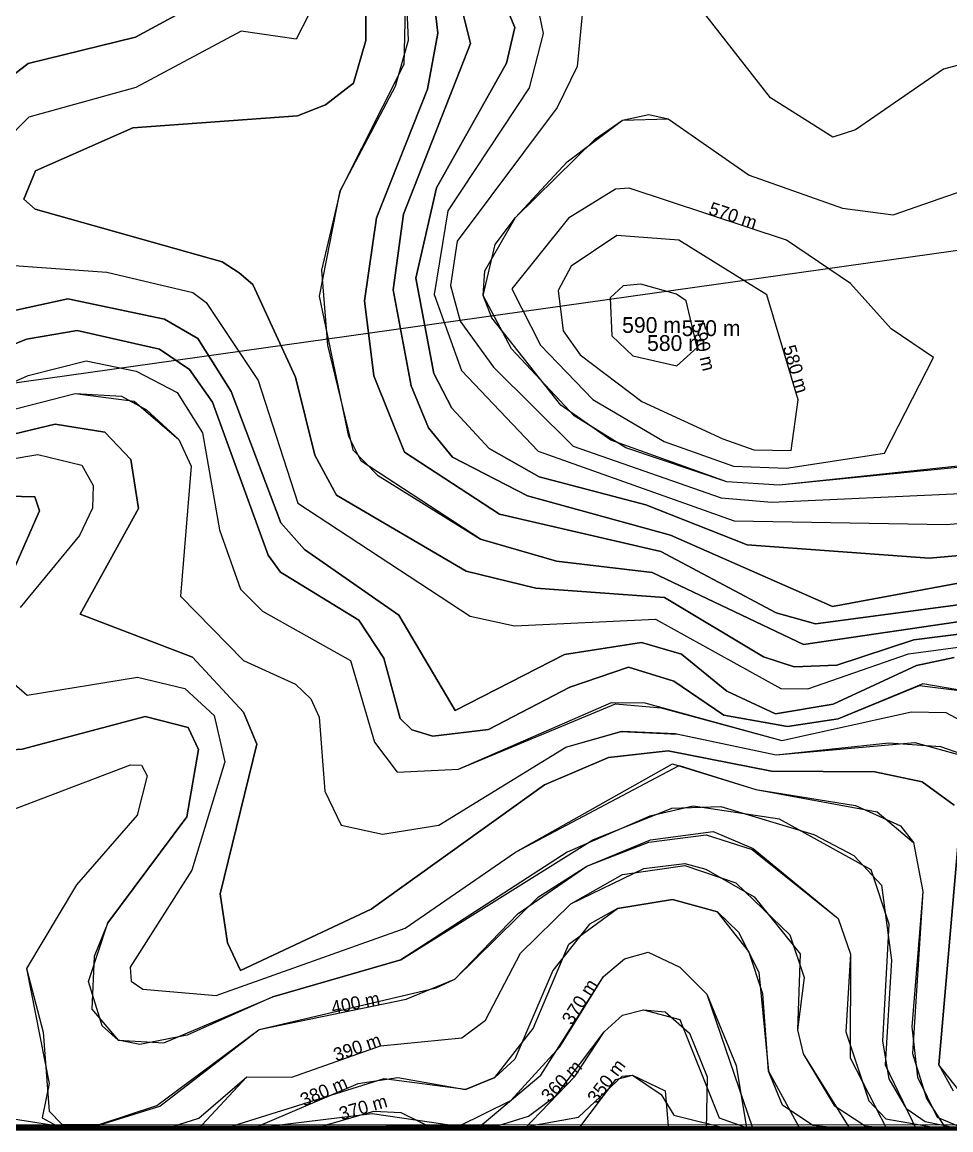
# Model space of a CAD drawing. Extents: x 120.7465 to 120.8269, y 14.0376 to 14.0711.
# Drawn here: x 120.78626 to 120.79235, y 14.0378 to 14.04507 of the extents above; entities that cross this region are included whole.
import ezdxf
from ezdxf.enums import TextEntityAlignment as Align

# ---------------------------------------------------------------- set-up
doc = ezdxf.new("R2010")
doc.units = 0
doc.header["$MEASUREMENT"] = 0
for name, color, linetype in [('Contour_Line_Intermediate', 7, 'Continuous'), ('Contour_Line_Major', 7, 'Continuous'), ('FEATURE_LABEL', 7, 'Continuous'), ('Iso-height_Area', 7, 'Continuous'), ('Unknown_Area_Type', 7, 'Continuous')]:
    doc.layers.add(name, color=color, linetype=linetype)

msp = doc.modelspace()

# ---------------------------------------------------------------- linework, layer by layer
at = {"layer": 'Contour_Line_Intermediate', "color": 36}
for points in [[(120.792481, 14.0448069), (120.792302, 14.0447571), (120.7917238, 14.0443599), (120.7915751, 14.0443128), (120.7911663, 14.0445703), (120.7904137, 14.0455362), (120.7902849, 14.0458019), (120.7902811, 14.0461367), (120.7903528, 14.0463514), (120.7906512, 14.0467365), (120.7912455, 14.0470922), (120.7922983, 14.0475452), (120.7926213, 14.0478744)], [(120.7893899, 14.0463841), (120.7896754, 14.0449917), (120.789585, 14.0446356), (120.7890502, 14.0438296), (120.7889618, 14.0432796), (120.7891393, 14.0427818), (120.789644, 14.0422539), (120.7909281, 14.0417962), (120.7923215, 14.0417724), (120.7932583, 14.0418546)], [(120.7888336, 14.0463041), (120.7889862, 14.0449948), (120.7889173, 14.0446271), (120.7885821, 14.043784), (120.7885048, 14.0432388), (120.7885647, 14.0427467), (120.788766, 14.0422469), (120.7893896, 14.041841), (120.7904489, 14.041596), (120.7912035, 14.0411926), (120.7914619, 14.0411203), (120.7925948, 14.0412725)], [(120.7899834, 14.0456651), (120.7898998, 14.0447747), (120.789768, 14.0445066), (120.7891117, 14.0436293), (120.7890692, 14.0433392), (120.7891308, 14.0431058), (120.7893497, 14.0428035), (120.7898737, 14.0422849), (120.7908428, 14.0419467), (120.7911756, 14.0419177), (120.7924161, 14.0419749)], [(120.7892958, 14.045496), (120.7894903, 14.045032), (120.7894358, 14.0447963), (120.7889759, 14.04398), (120.7888408, 14.0433879), (120.7889595, 14.0427621), (120.7890759, 14.0425358), (120.7893226, 14.0422715), (120.7896506, 14.0420847), (120.79035, 14.0419003), (120.7910134, 14.0416394), (120.7922073, 14.0415523), (120.7931288, 14.0416332)], [(120.7890819, 14.0454003), (120.7891995, 14.044926), (120.7887592, 14.0438064), (120.7886929, 14.0433105), (120.7888099, 14.0426811), (120.7889246, 14.0424067), (120.7890804, 14.042213), (120.7895726, 14.0419597), (120.7905103, 14.0417012), (120.7915733, 14.0412352), (120.7926823, 14.041441)], [(120.7885153, 14.0452979), (120.7885122, 14.0449449), (120.7884329, 14.0446662), (120.7882482, 14.0445231), (120.7880655, 14.0444528), (120.7869846, 14.044373), (120.7863468, 14.0440921), (120.7862689, 14.0439066), (120.7863438, 14.0438395), (120.7875705, 14.0434955), (120.7876814, 14.0434218), (120.7877709, 14.0433453), (120.7880516, 14.0427388), (120.7881792, 14.0422277), (120.7883205, 14.0419638), (120.789172, 14.041467), (120.7896275, 14.0413547), (120.7904715, 14.0412939), (120.7911217, 14.0409043), (120.7913217, 14.0408397), (120.7916026, 14.0408506), (120.792108, 14.0410167), (120.7924879, 14.0410634)], [(120.7873444, 14.0451529), (120.7870013, 14.0449681), (120.7862976, 14.044795), (120.7861019, 14.0446436)], [(120.7881366, 14.0451113), (120.7880548, 14.0449541), (120.7876949, 14.045007), (120.7870031, 14.044637), (120.7863016, 14.0444426), (120.7861372, 14.0442764), (120.7859573, 14.0439354), (120.7859249, 14.0436878), (120.7859925, 14.0435405), (120.7861129, 14.0434763), (120.7868149, 14.0434266), (120.7873775, 14.0432926), (120.7874664, 14.0432275), (120.7878072, 14.0427155), (120.7880677, 14.0419119), (120.7891964, 14.0411708), (120.789487, 14.0411084), (120.7904131, 14.0411505), (120.7912358, 14.0406972), (120.7914132, 14.0406941), (120.7920716, 14.0409235), (120.7924319, 14.0409712)], [(120.7927033, 14.0421767), (120.7912235, 14.0420297), (120.7908816, 14.0420512), (120.7902173, 14.0422753), (120.789879, 14.0424841), (120.7894679, 14.0429245), (120.7892815, 14.0432743), (120.789361, 14.0436088), (120.7894947, 14.0437849), (120.7898343, 14.0441497), (120.7901962, 14.0444235), (120.7904953, 14.0444331), (120.7910263, 14.0440621), (120.7916386, 14.0438461), (120.7919713, 14.0438023), (120.793357, 14.0442844)], [(120.7922359, 14.0428666), (120.7919578, 14.0430544), (120.7916927, 14.0433523), (120.7912713, 14.0436377), (120.7902402, 14.0439776), (120.7901502, 14.0439719), (120.789842, 14.0437819), (120.7894699, 14.0433174), (120.7896591, 14.0429477), (120.7900011, 14.042591), (120.7904706, 14.0423157), (120.7909253, 14.0421542), (120.7912713, 14.0421417), (120.791916, 14.0422408), (120.7922359, 14.0428666)], [(120.791349, 14.0425903), (120.7911435, 14.0432775), (120.7905661, 14.043636), (120.7901593, 14.0436665), (120.7898604, 14.043466), (120.7897745, 14.0433069), (120.7898063, 14.0430418), (120.7899181, 14.042884), (120.7903225, 14.0425787), (120.7908546, 14.042335), (120.7910577, 14.0422612), (120.7913029, 14.0422574), (120.791349, 14.0425903)], [(120.7906856, 14.0429322), (120.7906135, 14.0432378), (120.7905501, 14.043283), (120.790317, 14.0433481), (120.7902018, 14.0433372), (120.7901152, 14.0432576), (120.7901262, 14.0430103), (120.7902644, 14.0428782), (120.7905521, 14.0428124), (120.7906856, 14.0429322)], [(120.7859649, 14.0431232), (120.786557, 14.0432514), (120.7871918, 14.0431187), (120.7874119, 14.042992), (120.7876302, 14.0426444), (120.7879545, 14.0417835), (120.7881116, 14.0416073), (120.7887287, 14.0411767), (120.7890995, 14.0405515), (120.7898158, 14.0409191), (120.7903221, 14.0409978), (120.790584, 14.0409229), (120.7908801, 14.04068), (120.7911997, 14.0405315), (120.7915786, 14.0405948), (120.7921247, 14.0408468), (120.792373, 14.0408997)], [(120.7924604, 14.0406764), (120.7921664, 14.0407276), (120.7916105, 14.0404973), (120.7912793, 14.0404474), (120.7908607, 14.0405219), (120.7905342, 14.0407456), (120.7902363, 14.0408366), (120.7898501, 14.0407052), (120.7893178, 14.0404277), (120.7889516, 14.0403835), (120.7888146, 14.0404248), (120.7887387, 14.0404999), (120.7886319, 14.0408958), (120.7884678, 14.0411438), (120.7879523, 14.0414586), (120.7878711, 14.0415701), (120.7875073, 14.0425735), (120.7873553, 14.0427877), (120.7871583, 14.0429225), (120.7866185, 14.0430446), (120.7862866, 14.0429884), (120.7857633, 14.0427755)], [(120.785809, 14.0425301), (120.7862989, 14.0427498), (120.7866783, 14.0428447), (120.787006, 14.042777), (120.7872758, 14.0426385), (120.7874418, 14.0423743), (120.787552, 14.0417383), (120.7876903, 14.0413471), (120.7878349, 14.0412035), (120.788413, 14.04088), (120.7885702, 14.0403449), (120.7887193, 14.0401471), (120.7891206, 14.0401689), (120.7901245, 14.0406047), (120.7903426, 14.0406028), (120.7912413, 14.040355), (120.7920912, 14.0405437), (120.7923171, 14.0405394), (120.7926419, 14.0403669)], [(120.7855599, 14.0423621), (120.7866052, 14.0426316), (120.7869094, 14.0426139), (120.787075, 14.0425248), (120.787286, 14.0423296), (120.787368, 14.0421547), (120.7872968, 14.0413015), (120.7877094, 14.0408812), (120.7880514, 14.0407257), (120.7881511, 14.0406293), (120.7882062, 14.040508), (120.7882449, 14.0400232), (120.7883503, 14.0397998), (120.788622, 14.0397414), (120.7889927, 14.0398014), (120.7898241, 14.0403113), (120.7901831, 14.0404142), (120.7905624, 14.0403965), (120.7912034, 14.0402626), (120.7919438, 14.0403407), (120.7922825, 14.0403155), (120.792558, 14.0402201)], [(120.7856157, 14.0422246), (120.7864758, 14.0424297), (120.786801, 14.0423768), (120.7869722, 14.0421985), (120.7870218, 14.0418767), (120.7866394, 14.0411847), (120.7873759, 14.0409016), (120.7877103, 14.0405407), (120.7877988, 14.0403309), (120.7875582, 14.0393495), (120.7876047, 14.0390286), (120.7876909, 14.0388481), (120.7885483, 14.0392493), (120.7896844, 14.0400641), (120.7901039, 14.0402442), (120.7904965, 14.0402875), (120.7911742, 14.0401553), (120.791851, 14.0401495), (120.7921623, 14.0400843), (120.792373, 14.0399307)], [(120.7856068, 14.0421052), (120.786362, 14.0422316), (120.7866489, 14.0421613), (120.7867236, 14.0420281), (120.7867193, 14.04188), (120.786634, 14.0416991), (120.7862462, 14.0412277)], [(120.785551, 14.0419724), (120.7863415, 14.0419535), (120.7863731, 14.0418627), (120.7859387, 14.0408814)], [(120.7861879, 14.0407431), (120.7862914, 14.0406526), (120.7870143, 14.040772), (120.7873254, 14.0406958), (120.787517, 14.0405188), (120.7875887, 14.0402166), (120.7873705, 14.0395047), (120.7869675, 14.0388691), (120.7869726, 14.0387773), (120.7870509, 14.0387242), (120.787531, 14.0386847), (120.7887714, 14.0391251), (120.7894955, 14.0396234), (120.7905244, 14.0402035), (120.79107, 14.040035), (120.7918672, 14.0398874), (120.7921048, 14.0396863), (120.7921658, 14.0393666), (120.7920986, 14.0383041), (120.7921915, 14.0380082), (120.792322, 14.0378027)], [(120.7860602, 14.040285), (120.786259, 14.0402995), (120.787066, 14.0405136), (120.7873468, 14.0404421), (120.7874152, 14.0402967), (120.7873385, 14.0398543), (120.7868209, 14.0391602), (120.78673, 14.0389402), (120.786716, 14.0385945), (120.7868888, 14.0383911), (120.7871888, 14.0383741), (120.7879023, 14.0386755), (120.7887435, 14.0389172), (120.7900024, 14.039704), (120.790519, 14.0399115), (120.7908415, 14.0399237), (120.7914512, 14.0397402), (120.7917137, 14.039602), (120.7918945, 14.0394067), (120.7919618, 14.0389155), (120.7919193, 14.0382297), (120.7921241, 14.0378027)], [(120.7857947, 14.0397502), (120.7869693, 14.0401963), (120.7870411, 14.0401931), (120.7870782, 14.0401242), (120.7870119, 14.0398669), (120.7866159, 14.0394102), (120.7862872, 14.0388609), (120.7864367, 14.0381077), (120.7863893, 14.0378814), (120.7865348, 14.0378027)], [(120.7924102, 14.0398136), (120.792272, 14.0382283), (120.7923662, 14.0380596)], [(120.7866622, 14.0378027), (120.7871616, 14.0379581), (120.787814, 14.0384612), (120.7887779, 14.0386596), (120.7890963, 14.0387897), (120.7895112, 14.0392211), (120.7899616, 14.0395317), (120.7903691, 14.0396895), (120.7907454, 14.0397362), (120.7910473, 14.0396413), (120.7916118, 14.0391885), (120.791691, 14.0389547), (120.7916902, 14.0382758), (120.7919319, 14.0378027)], [(120.7874089, 14.0378027), (120.7877315, 14.0381509), (120.788028, 14.0381479), (120.7886089, 14.038353), (120.7891418, 14.038405), (120.7892988, 14.0385213), (120.7895274, 14.0389621), (120.7898572, 14.0392858), (120.7901968, 14.0394766), (120.7906055, 14.0395365), (120.7909388, 14.0394228), (120.7912931, 14.0390814), (120.7913886, 14.0388016), (120.7913434, 14.0384596), (120.7913815, 14.0383009), (120.7916917, 14.0378027)], [(120.7877494, 14.0378027), (120.7884615, 14.0381057), (120.7887229, 14.0381467), (120.7891669, 14.0380678), (120.7893596, 14.0381451), (120.7896097, 14.0384668), (120.7898447, 14.0390198), (120.7901647, 14.0392545), (120.790525, 14.0393123), (120.7908192, 14.0392313), (120.7909571, 14.0390986), (120.7910914, 14.0388373), (120.7911532, 14.0381877), (120.7913642, 14.0378027)], [(120.7892342, 14.0378027), (120.7896598, 14.0381606), (120.7900714, 14.0388073), (120.7902106, 14.0389251), (120.7903646, 14.0389672), (120.7905718, 14.0388704), (120.7907506, 14.0386932), (120.7909416, 14.0382242), (120.7910123, 14.0378027)], [(120.7895463, 14.0378027), (120.7898843, 14.0381518), (120.7900758, 14.0384455), (120.7901975, 14.0385544), (120.7903343, 14.0385891), (120.7904768, 14.0385773), (120.790637, 14.0384375), (120.7907518, 14.0381506), (120.790746, 14.0378027)], [(120.7899025, 14.0378027), (120.7901519, 14.0381322), (120.7902631, 14.0381609), (120.790477, 14.0380587), (120.7904973, 14.0378027)], [(120.7881404, 14.0378027), (120.7885646, 14.037926), (120.7887418, 14.0379169), (120.7889749, 14.0378027)]]:
    msp.add_lwpolyline(points, dxfattribs=at)
at = {"layer": 'Contour_Line_Major', "color": 36}
for points in [[(120.792481, 14.0448069), (120.792302, 14.0447571), (120.7917238, 14.0443599), (120.7915751, 14.0443128), (120.7911663, 14.0445703), (120.7904137, 14.0455362), (120.7902849, 14.0458019), (120.7902811, 14.0461367), (120.7903528, 14.0463514), (120.7906512, 14.0467365), (120.7912455, 14.0470922), (120.7922983, 14.0475452), (120.7926213, 14.0478744)], [(120.7899834, 14.0456651), (120.7898998, 14.0447747), (120.789768, 14.0445066), (120.7891117, 14.0436293), (120.7890692, 14.0433392), (120.7891308, 14.0431058), (120.7893497, 14.0428035), (120.7898737, 14.0422849), (120.7908428, 14.0419467), (120.7911756, 14.0419177), (120.7924161, 14.0419749)], [(120.7887744, 14.0453485), (120.7887623, 14.044789), (120.7883438, 14.0439603), (120.788222, 14.0434409), (120.788262, 14.0429471), (120.7884267, 14.0422622), (120.7885884, 14.0420952), (120.789264, 14.0416768), (120.7897635, 14.0415317), (120.790391, 14.0414581), (120.791383, 14.0409863), (120.7925439, 14.0411556)], [(120.7887744, 14.0453485), (120.7887623, 14.044789), (120.7883438, 14.0439603), (120.788222, 14.0434409), (120.788262, 14.0429471), (120.7884267, 14.0422622), (120.7885884, 14.0420952), (120.789264, 14.0416768), (120.7897635, 14.0415317), (120.790391, 14.0414581), (120.791383, 14.0409863), (120.7925439, 14.0411556)], [(120.785809, 14.0425301), (120.7862989, 14.0427498), (120.7866783, 14.0428447), (120.787006, 14.042777), (120.7872758, 14.0426385), (120.7874418, 14.0423743), (120.787552, 14.0417383), (120.7876903, 14.0413471), (120.7878349, 14.0412035), (120.788413, 14.04088), (120.7885702, 14.0403449), (120.7887193, 14.0401471), (120.7891206, 14.0401689), (120.7901245, 14.0406047), (120.7903426, 14.0406028), (120.7912413, 14.040355), (120.7920912, 14.0405437), (120.7923171, 14.0405394), (120.7926419, 14.0403669)], [(120.7857947, 14.0397502), (120.7869693, 14.0401963), (120.7870411, 14.0401931), (120.7870782, 14.0401242), (120.7870119, 14.0398669), (120.7866159, 14.0394102), (120.7862872, 14.0388609), (120.7864367, 14.0381077), (120.7863893, 14.0378814), (120.7865348, 14.0378027)], [(120.7866622, 14.0378027), (120.7871616, 14.0379581), (120.787814, 14.0384612), (120.7887779, 14.0386596), (120.7890963, 14.0387897), (120.7895112, 14.0392211), (120.7899616, 14.0395317), (120.7903691, 14.0396895), (120.7907454, 14.0397362), (120.7910473, 14.0396413), (120.7916118, 14.0391885), (120.791691, 14.0389547), (120.7916902, 14.0382758), (120.7919319, 14.0378027)], [(120.7899025, 14.0378027), (120.7901519, 14.0381322), (120.7902631, 14.0381609), (120.790477, 14.0380587), (120.7904973, 14.0378027)]]:
    msp.add_lwpolyline(points, dxfattribs=at)
at = {"layer": 'Iso-height_Area', "color": 140}
msp.add_polyline3d([(120.8198808, 14.0709737, 50), (120.8258911, 14.0709737, 50), (120.8262093, 14.0709395, 50), (120.8264568, 14.0708369, 50), (120.8265629, 14.0705975, 50), (120.8265982, 14.0702898, 50), (120.8265982, 14.0384866, 50), (120.8265629, 14.0381789, 50), (120.8264568, 14.0379395, 50), (120.8262093, 14.0378369, 50), (120.8258911, 14.0378027, 50), (120.7636662, 14.0378027, 50), (120.7474029, 14.0378027, 50), (120.7470847, 14.0378369, 50), (120.7468372, 14.0379395, 50), (120.7467312, 14.0381789, 50), (120.7466958, 14.0384866, 50), (120.7466958, 14.0655022, 50), (120.7466958, 14.0702898, 50), (120.7467312, 14.0705975, 50), (120.7468372, 14.0708369, 50), (120.7470847, 14.0709395, 50), (120.7474029, 14.0709737, 50), (120.8198808, 14.0709737, 50)], close=True, dxfattribs=at)
at = {"layer": 'Iso-height_Area', "color": 4}
msp.add_polyline3d([(120.8198808, 14.0709737, 70), (120.8258911, 14.0709737, 70), (120.8262093, 14.0709395, 70), (120.8264568, 14.0708369, 70), (120.8265629, 14.0705975, 70), (120.8265982, 14.0702898, 70), (120.8265982, 14.0384866, 70), (120.8265629, 14.0381789, 70), (120.8264568, 14.0379395, 70), (120.8262093, 14.0378369, 70), (120.8258911, 14.0378027, 70), (120.7636662, 14.0378027, 70), (120.7474029, 14.0378027, 70), (120.7470847, 14.0378369, 70), (120.7468372, 14.0379395, 70), (120.7467312, 14.0381789, 70), (120.7466958, 14.0384866, 70), (120.7466958, 14.0655022, 70), (120.7466958, 14.0702898, 70), (120.7467312, 14.0705975, 70), (120.7468372, 14.0708369, 70), (120.7470847, 14.0709395, 70), (120.7474029, 14.0709737, 70), (120.8198808, 14.0709737, 70)], close=True, dxfattribs=at)
at = {"layer": 'Iso-height_Area', "color": 120}
for points in [[(120.7474029, 14.0709737, 100), (120.8053852, 14.0709737, 100), (120.8053852, 14.0709737, 100), (120.8258911, 14.0709737, 100), (120.8262093, 14.0709395, 100), (120.8264568, 14.0708369, 100), (120.8265629, 14.0705975, 100), (120.8265982, 14.0702898, 100), (120.8265982, 14.0432742, 100), (120.8265982, 14.0384866, 100), (120.8265629, 14.0381789, 100), (120.8264568, 14.0379395, 100), (120.8262093, 14.0378369, 100), (120.8258911, 14.0378027, 100), (120.7636662, 14.0378027, 100)], [(120.7474029, 14.0709737, 90), (120.8138704, 14.0709737, 90), (120.8138704, 14.0709737, 90), (120.8258911, 14.0709737, 90), (120.8262093, 14.0709395, 90), (120.8264568, 14.0708369, 90), (120.8265629, 14.0705975, 90), (120.8265982, 14.0702898, 90), (120.8265982, 14.0384866, 90), (120.8265629, 14.0381789, 90), (120.8264568, 14.0379395, 90), (120.8262093, 14.0378369, 90), (120.8258911, 14.0378027, 90), (120.7636662, 14.0378027, 90)], [(120.7474029, 14.0709737, 100), (120.8053852, 14.0709737, 100), (120.8053852, 14.0709737, 100), (120.8258911, 14.0709737, 100), (120.8262093, 14.0709395, 100), (120.8264568, 14.0708369, 100), (120.8265629, 14.0705975, 100), (120.8265982, 14.0702898, 100), (120.8265982, 14.0432742, 100), (120.8265982, 14.0384866, 100), (120.8265629, 14.0381789, 100), (120.8264568, 14.0379395, 100), (120.8262093, 14.0378369, 100), (120.8258911, 14.0378027, 100), (120.7636662, 14.0378027, 100)], [(120.7523532, 14.0709737, 110), (120.8064458, 14.0709737, 110), (120.8064458, 14.0709737, 110), (120.8258911, 14.0709737, 110), (120.8262093, 14.0709395, 110), (120.8264568, 14.0708369, 110), (120.8265629, 14.0705975, 110), (120.8265982, 14.0702898, 110), (120.8265982, 14.0432742, 110), (120.8265982, 14.0384866, 110), (120.8265629, 14.0381789, 110), (120.8264568, 14.0379395, 110), (120.8262093, 14.0378369, 110), (120.8258911, 14.0378027, 110), (120.7566163, 14.0378027, 110)], [(120.7608378, 14.0709737, 120), (120.8258911, 14.0709737, 120), (120.8262093, 14.0709395, 120), (120.8264568, 14.0708369, 120), (120.8265629, 14.0705975, 120), (120.8265982, 14.0702898, 120), (120.8265982, 14.0432742, 120), (120.8265982, 14.0384866, 120), (120.8265629, 14.0381789, 120), (120.8264568, 14.0379395, 120), (120.8262093, 14.0378369, 120), (120.8258911, 14.0378027, 120), (120.7599153, 14.0378048, 120)]]:
    msp.add_polyline3d(points, dxfattribs=at)
at = {"layer": 'Iso-height_Area', "color": 4}
msp.add_polyline3d([(120.7474029, 14.0709737, 80), (120.8191737, 14.0709737, 80), (120.8191737, 14.0709737, 80), (120.8258911, 14.0709737, 80), (120.8262093, 14.0709395, 80), (120.8264568, 14.0708369, 80), (120.8265629, 14.0705975, 80), (120.8265982, 14.0702898, 80), (120.8265982, 14.0384866, 80), (120.8265629, 14.0381789, 80), (120.8264568, 14.0379395, 80), (120.8262093, 14.0378369, 80), (120.8258911, 14.0378027, 80), (120.7636662, 14.0378027, 80)], dxfattribs=at)
at = {"layer": 'Iso-height_Area', "color": 110}
for points in [[(120.7545005, 14.0709737, 130), (120.8050316, 14.0709737, 130), (120.8050316, 14.0709737, 130), (120.8258911, 14.0709737, 130), (120.8262093, 14.0709395, 130), (120.8264568, 14.0708369, 130), (120.8265629, 14.0705975, 130), (120.8265982, 14.0702898, 130), (120.8265982, 14.0432742, 130), (120.8265982, 14.0384866, 130), (120.8265629, 14.0381789, 130), (120.8264568, 14.0379395, 130), (120.8262093, 14.0378369, 130), (120.8258911, 14.0378027, 130), (120.7602557, 14.037816, 130)], [(120.7545606, 14.0709515, 140), (120.7877077, 14.0709737, 140), (120.7877077, 14.0709737, 140), (120.8258911, 14.0709737, 140), (120.8262093, 14.0709395, 140), (120.8264568, 14.0708369, 140), (120.8265629, 14.0705975, 140), (120.8265982, 14.0702898, 140), (120.8265982, 14.0432742, 140), (120.8265982, 14.0384866, 140), (120.8265629, 14.0381789, 140), (120.8264568, 14.0379395, 140), (120.8262093, 14.0378369, 140), (120.8258911, 14.0378027, 140), (120.7619173, 14.0378027, 140)], [(120.7549228, 14.0709473, 150), (120.800789, 14.0709737, 150), (120.800789, 14.0709737, 150), (120.8258911, 14.0709737, 150), (120.8262093, 14.0709395, 150), (120.8264568, 14.0708369, 150), (120.8265629, 14.0705975, 150), (120.8265982, 14.0702898, 150), (120.8265982, 14.0384866, 150), (120.8265629, 14.0381789, 150), (120.8264568, 14.0379395, 150), (120.8262093, 14.0378369, 150), (120.7637623, 14.0378335, 150)], [(120.7549228, 14.0709473, 150), (120.800789, 14.0709737, 150), (120.800789, 14.0709737, 150), (120.8258911, 14.0709737, 150), (120.8262093, 14.0709395, 150), (120.8264568, 14.0708369, 150), (120.8265629, 14.0705975, 150), (120.8265982, 14.0702898, 150), (120.8265982, 14.0384866, 150), (120.8265629, 14.0381789, 150), (120.8264568, 14.0379395, 150), (120.8262093, 14.0378369, 150), (120.7637623, 14.0378335, 150)]]:
    msp.add_polyline3d(points, dxfattribs=at)
at = {"layer": 'Iso-height_Area', "color": 100}
for points in [[(120.7662103, 14.0378096, 160), (120.8258911, 14.0378027, 160), (120.8262093, 14.0378369, 160), (120.8264568, 14.0379395, 160), (120.8265629, 14.0381789, 160), (120.8265982, 14.0384866, 160), (120.8265982, 14.0655022, 160), (120.8265982, 14.0702898, 160), (120.8265629, 14.0705975, 160), (120.8264568, 14.0708369, 160), (120.8262093, 14.0709395, 160), (120.8258911, 14.0709737, 160), (120.755912, 14.0709737, 160)], [(120.7718, 14.0378027, 170), (120.8258911, 14.0378027, 170), (120.8262093, 14.0378369, 170), (120.8264568, 14.0379395, 170), (120.8265629, 14.0381789, 170), (120.8265982, 14.0384866, 170), (120.8265982, 14.0655022, 170), (120.8265982, 14.0702898, 170), (120.8265629, 14.0705975, 170), (120.8264568, 14.0708369, 170), (120.8262093, 14.0709395, 170), (120.8258911, 14.0709737, 170), (120.7569504, 14.0709737, 170)], [(120.7732851, 14.0378109, 180), (120.7735802, 14.0378027, 180), (120.8258911, 14.0378027, 180), (120.8262093, 14.0378369, 180), (120.8264568, 14.0379395, 180), (120.8265629, 14.0381789, 180), (120.8265982, 14.0384866, 180), (120.8265982, 14.0655022, 180), (120.8265982, 14.0702898, 180), (120.8265629, 14.0705975, 180), (120.8264568, 14.0708369, 180), (120.8262093, 14.0709395, 180), (120.8258911, 14.0709737, 180), (120.7583659, 14.0709737, 180)], [(120.7723505, 14.0397226, 190), (120.7735639, 14.0397045, 190), (120.773691, 14.039643, 190), (120.7737669, 14.0393599, 190), (120.7736991, 14.0389755, 190), (120.7734708, 14.0383468, 190), (120.7734699, 14.0382125, 190), (120.7735407, 14.0381336, 190), (120.7739517, 14.0380745, 190), (120.7744979, 14.037847, 190), (120.7749603, 14.0378652, 190), (120.7756869, 14.0378027, 190), (120.7756869, 14.0378027, 190), (120.8258911, 14.0378027, 190)]]:
    msp.add_polyline3d(points, dxfattribs=at)
at = {"layer": 'Iso-height_Area', "color": 2}
for points in [[(120.792481, 14.0448069, 550), (120.792302, 14.0447571, 550), (120.7917238, 14.0443599, 550), (120.7915751, 14.0443128, 550), (120.7911663, 14.0445703, 550), (120.7904137, 14.0455362, 550), (120.7902849, 14.0458019, 550), (120.7902811, 14.0461367, 550), (120.7903528, 14.0463514, 550), (120.7906512, 14.0467365, 550), (120.7912455, 14.0470922, 550), (120.7922983, 14.0475452, 550), (120.7926213, 14.0478744, 550)], [(120.792481, 14.0448069, 550), (120.792302, 14.0447571, 550), (120.7917238, 14.0443599, 550), (120.7915751, 14.0443128, 550), (120.7911663, 14.0445703, 550), (120.7904137, 14.0455362, 550), (120.7902849, 14.0458019, 550), (120.7902811, 14.0461367, 550), (120.7903528, 14.0463514, 550), (120.7906512, 14.0467365, 550), (120.7912455, 14.0470922, 550), (120.7922983, 14.0475452, 550), (120.7926213, 14.0478744, 550)], [(120.7893899, 14.0463841, 540), (120.7896754, 14.0449917, 540), (120.789585, 14.0446356, 540), (120.7890502, 14.0438296, 540), (120.7889618, 14.0432796, 540), (120.7891393, 14.0427818, 540), (120.789644, 14.0422539, 540), (120.7909281, 14.0417962, 540), (120.7923215, 14.0417724, 540), (120.7932583, 14.0418546, 540)], [(120.7925948, 14.0412725, 510), (120.7914619, 14.0411203, 510), (120.7912035, 14.0411926, 510), (120.7904489, 14.041596, 510), (120.7893896, 14.041841, 510), (120.788766, 14.0422469, 510), (120.7885647, 14.0427467, 510), (120.7885048, 14.0432388, 510), (120.7885821, 14.043784, 510), (120.7889173, 14.0446271, 510), (120.7889862, 14.0449948, 510), (120.7888336, 14.0463041, 510)], [(120.7899834, 14.0456651, 550), (120.7898998, 14.0447747, 550), (120.789768, 14.0445066, 550), (120.7891117, 14.0436293, 550), (120.7890692, 14.0433392, 550), (120.7891308, 14.0431058, 550), (120.7893497, 14.0428035, 550), (120.7898737, 14.0422849, 550), (120.7908428, 14.0419467, 550), (120.7911756, 14.0419177, 550), (120.7924161, 14.0419749, 550)], [(120.7899834, 14.0456651, 550), (120.7898998, 14.0447747, 550), (120.789768, 14.0445066, 550), (120.7891117, 14.0436293, 550), (120.7890692, 14.0433392, 550), (120.7891308, 14.0431058, 550), (120.7893497, 14.0428035, 550), (120.7898737, 14.0422849, 550), (120.7908428, 14.0419467, 550), (120.7911756, 14.0419177, 550), (120.7924161, 14.0419749, 550)], [(120.7931288, 14.0416332, 530), (120.7922073, 14.0415523, 530), (120.7910134, 14.0416394, 530), (120.79035, 14.0419003, 530), (120.7896506, 14.0420847, 530), (120.7893226, 14.0422715, 530), (120.7890759, 14.0425358, 530), (120.7889595, 14.0427621, 530), (120.7888408, 14.0433879, 530), (120.7889759, 14.04398, 530), (120.7894358, 14.0447963, 530), (120.7894903, 14.045032, 530), (120.7892958, 14.045496, 530)], [(120.7925439, 14.0411556, 500), (120.791383, 14.0409863, 500), (120.790391, 14.0414581, 500), (120.7897635, 14.0415317, 500), (120.789264, 14.0416768, 500), (120.7884822, 14.0421877, 500), (120.7884013, 14.0423482, 500), (120.7882098, 14.0432703, 500), (120.7883438, 14.0439603, 500), (120.7887085, 14.0446464, 500), (120.7887926, 14.0449483, 500), (120.7887744, 14.0453485, 500)], [(120.7925439, 14.0411556, 500), (120.791383, 14.0409863, 500), (120.790391, 14.0414581, 500), (120.7897635, 14.0415317, 500), (120.789264, 14.0416768, 500), (120.7884822, 14.0421877, 500), (120.7884013, 14.0423482, 500), (120.7882098, 14.0432703, 500), (120.7883438, 14.0439603, 500), (120.7887085, 14.0446464, 500), (120.7887926, 14.0449483, 500), (120.7887744, 14.0453485, 500)], [(120.7926823, 14.041441, 520), (120.7915733, 14.0412352, 520), (120.7905103, 14.0417012, 520), (120.7895726, 14.0419597, 520), (120.7890804, 14.042213, 520), (120.7889246, 14.0424067, 520), (120.7888099, 14.0426811, 520), (120.7886929, 14.0433105, 520), (120.7887592, 14.0438064, 520), (120.7891995, 14.044926, 520), (120.7890819, 14.0454003, 520)], [(120.7924879, 14.0410634, 490), (120.792108, 14.0410167, 490), (120.7916026, 14.0408506, 490), (120.7913217, 14.0408397, 490), (120.7911217, 14.0409043, 490), (120.7904715, 14.0412939, 490), (120.7896275, 14.0413547, 490), (120.789172, 14.041467, 490), (120.7883205, 14.0419638, 490), (120.7881792, 14.0422277, 490), (120.7880516, 14.0427388, 490), (120.7877709, 14.0433453, 490), (120.7876814, 14.0434218, 490), (120.7875705, 14.0434955, 490), (120.7863438, 14.0438395, 490), (120.7862689, 14.0439066, 490), (120.7863468, 14.0440921, 490), (120.7869846, 14.044373, 490), (120.7880655, 14.0444528, 490), (120.7882482, 14.0445231, 490), (120.7884329, 14.0446662, 490), (120.7885122, 14.0449449, 490), (120.7885153, 14.0452979, 490)], [(120.7861019, 14.0446436, 470), (120.7862976, 14.044795, 470), (120.7870013, 14.0449681, 470), (120.7873444, 14.0451529, 470)], [(120.7881366, 14.0451113, 480), (120.7880548, 14.0449541, 480), (120.7876949, 14.045007, 480), (120.7870031, 14.044637, 480), (120.7863016, 14.0444426, 480), (120.7861372, 14.0442764, 480), (120.7859573, 14.0439354, 480), (120.7859249, 14.0436878, 480), (120.7859925, 14.0435405, 480), (120.7861129, 14.0434763, 480), (120.7868149, 14.0434266, 480), (120.7873775, 14.0432926, 480), (120.7874664, 14.0432275, 480), (120.7878072, 14.0427155, 480), (120.7880677, 14.0419119, 480), (120.7891964, 14.0411708, 480), (120.789487, 14.0411084, 480), (120.7904131, 14.0411505, 480), (120.7912358, 14.0406972, 480), (120.7914132, 14.0406941, 480), (120.7920716, 14.0409235, 480), (120.7924319, 14.0409712, 480)], [(120.7928913, 14.0422081, 560), (120.7912235, 14.0420297, 560), (120.7908816, 14.0420512, 560), (120.79012, 14.0423263, 560), (120.7897924, 14.0425543, 560), (120.7893383, 14.0431272, 560), (120.7892815, 14.0432743, 560), (120.7892935, 14.0434364, 560), (120.7894947, 14.0437849, 560), (120.7900187, 14.0443019, 560), (120.7901962, 14.0444235, 560), (120.790369, 14.0444615, 560), (120.7904953, 14.0444331, 560), (120.7910263, 14.0440621, 560), (120.7916386, 14.0438461, 560), (120.7919713, 14.0438023, 560), (120.793357, 14.0442844, 560)], [(120.792373, 14.0408997, 470), (120.7921247, 14.0408468, 470), (120.7915786, 14.0405948, 470), (120.7911997, 14.0405315, 470), (120.7908801, 14.04068, 470), (120.790584, 14.0409229, 470), (120.7903221, 14.0409978, 470), (120.7898158, 14.0409191, 470), (120.7890995, 14.0405515, 470), (120.7887287, 14.0411767, 470), (120.7881116, 14.0416073, 470), (120.7879545, 14.0417835, 470), (120.7876302, 14.0426444, 470), (120.7874119, 14.042992, 470), (120.7871918, 14.0431187, 470), (120.786557, 14.0432514, 470), (120.7859649, 14.0431232, 470)]]:
    msp.add_polyline3d(points, dxfattribs=at)
msp.add_polyline3d([(120.7922359, 14.0428666, 570), (120.7919578, 14.0430544, 570), (120.7916927, 14.0433523, 570), (120.7912713, 14.0436377, 570), (120.7902402, 14.0439776, 570), (120.7901502, 14.0439719, 570), (120.789842, 14.0437819, 570), (120.7894699, 14.0433174, 570), (120.7896591, 14.0429477, 570), (120.7900011, 14.042591, 570), (120.7904706, 14.0423157, 570), (120.7909253, 14.0421542, 570), (120.7912713, 14.0421417, 570), (120.791916, 14.0422408, 570), (120.7922359, 14.0428666, 570)], close=True, dxfattribs=at)
at = {"layer": 'Iso-height_Area', "color": 40}
for points in [[(120.791349, 14.0425903, 580), (120.7911435, 14.0432775, 580), (120.7905661, 14.043636, 580), (120.7901593, 14.0436665, 580), (120.7898604, 14.043466, 580), (120.7897745, 14.0433069, 580), (120.7898063, 14.0430418, 580), (120.7899181, 14.042884, 580), (120.7903225, 14.0425787, 580), (120.7908546, 14.042335, 580), (120.7910577, 14.0422612, 580), (120.7913029, 14.0422574, 580), (120.791349, 14.0425903, 580)], [(120.7906856, 14.0429322, 590), (120.7906135, 14.0432378, 590), (120.7905501, 14.043283, 590), (120.790317, 14.0433481, 590), (120.7902018, 14.0433372, 590), (120.7901152, 14.0432576, 590), (120.7901262, 14.0430103, 590), (120.7902644, 14.0428782, 590), (120.7905521, 14.0428124, 590), (120.7906856, 14.0429322, 590)]]:
    msp.add_polyline3d(points, close=True, dxfattribs=at)
at = {"layer": 'Iso-height_Area', "color": 3}
for points in [[(120.7730772, 14.0434872, 250), (120.7733343, 14.0432262, 250), (120.77369, 14.0427033, 250), (120.7745569, 14.0419737, 250), (120.7756434, 14.0413706, 250), (120.7757929, 14.04118, 250), (120.7760222, 14.0406614, 250), (120.776168, 14.0405252, 250), (120.7764298, 14.0404411, 250), (120.7767706, 14.0404217, 250), (120.7777772, 14.0405839, 250), (120.7781049, 14.04059, 250), (120.7790755, 14.0404012, 250), (120.7793243, 14.0402795, 250), (120.7793461, 14.0401508, 250), (120.7790965, 14.039841, 250), (120.7778444, 14.0391957, 250), (120.7777843, 14.0389195, 250), (120.7778632, 14.03873, 250), (120.7781264, 14.0385747, 250), (120.778588, 14.0384258, 250), (120.7791266, 14.0378595, 250), (120.7795984, 14.0378027, 250), (120.8166988, 14.0378027, 250)], [(120.7730772, 14.0434872, 250), (120.7733343, 14.0432262, 250), (120.77369, 14.0427033, 250), (120.7745569, 14.0419737, 250), (120.7756434, 14.0413706, 250), (120.7757929, 14.04118, 250), (120.7760222, 14.0406614, 250), (120.776168, 14.0405252, 250), (120.7764298, 14.0404411, 250), (120.7767706, 14.0404217, 250), (120.7777772, 14.0405839, 250), (120.7781049, 14.04059, 250), (120.7790755, 14.0404012, 250), (120.7793243, 14.0402795, 250), (120.7793461, 14.0401508, 250), (120.7790965, 14.039841, 250), (120.7778444, 14.0391957, 250), (120.7777843, 14.0389195, 250), (120.7778632, 14.03873, 250), (120.7781264, 14.0385747, 250), (120.778588, 14.0384258, 250), (120.7791266, 14.0378595, 250), (120.7795984, 14.0378027, 250), (120.8166988, 14.0378027, 250)], [(120.8258911, 14.0378027, 240), (120.7790163, 14.0378062, 240), (120.7788169, 14.0378853, 240), (120.7786501, 14.0381033, 240), (120.7784607, 14.0382378, 240), (120.7777599, 14.0384392, 240), (120.7774296, 14.0388664, 240), (120.7776144, 14.0391701, 240), (120.7779484, 14.0395033, 240), (120.7788345, 14.0398405, 240), (120.778945, 14.0401169, 240), (120.7789043, 14.0402171, 240), (120.7788157, 14.0402783, 240), (120.7781652, 14.0403771, 240), (120.7767117, 14.0402805, 240), (120.7763699, 14.0403062, 240), (120.7760719, 14.0404019, 240), (120.7758838, 14.0405679, 240), (120.7756813, 14.0408759, 240), (120.7746366, 14.0415739, 240), (120.7744376, 14.041879, 240), (120.7740583, 14.042226, 240), (120.773485, 14.0425222, 240), (120.7733188, 14.0427221, 240)], [(120.7732241, 14.0422593, 230), (120.7737871, 14.0421629, 230), (120.7741693, 14.0419422, 230), (120.7750249, 14.0407586, 230), (120.7756046, 14.0405821, 230), (120.7759833, 14.0402787, 230), (120.7762974, 14.040121, 230), (120.7767676, 14.0400677, 230), (120.7776118, 14.040194, 230), (120.778013, 14.040162, 230), (120.7780613, 14.040073, 230), (120.7780156, 14.0398934, 230), (120.7772433, 14.0392043, 230), (120.7767983, 14.0389041, 230), (120.7767446, 14.0387999, 230), (120.7773808, 14.0385432, 230), (120.7778181, 14.0381499, 230), (120.7786345, 14.0378171, 230), (120.8082136, 14.0378027, 230)], [(120.8258911, 14.0378027, 220), (120.7779239, 14.0378155, 220), (120.7771814, 14.0381017, 220), (120.7768559, 14.0384344, 220), (120.7765127, 14.0385729, 220), (120.776303, 14.0387282, 220), (120.7762991, 14.0388442, 220), (120.7768172, 14.0394885, 220), (120.7768002, 14.0395736, 220), (120.7761087, 14.0397903, 220), (120.7756191, 14.0402716, 220), (120.7749876, 14.0403605, 220), (120.7748553, 14.0404236, 220), (120.7742412, 14.0413802, 220), (120.7738608, 14.0418462, 220), (120.7737871, 14.0419058, 220), (120.7733237, 14.0419706, 220)], [(120.7733036, 14.0411745, 210), (120.7735822, 14.0406668, 210), (120.7738586, 14.0405696, 210), (120.7741836, 14.0405796, 210), (120.7743728, 14.040487, 210), (120.7745433, 14.0402288, 210), (120.7746431, 14.0398728, 210), (120.775326, 14.0393439, 210), (120.7754555, 14.038827, 210), (120.7759117, 14.038372, 210), (120.7764277, 14.0381708, 210), (120.7768722, 14.037892, 210), (120.7772112, 14.0378116, 210), (120.7976071, 14.0378027, 210)], [(120.8258911, 14.0378027, 200), (120.7764708, 14.0378105, 200), (120.7760029, 14.0379251, 200), (120.7753386, 14.0383378, 200), (120.7750031, 14.03839, 200), (120.7744838, 14.0383484, 200), (120.774195, 14.0384213, 200), (120.7741107, 14.0385171, 200), (120.7740358, 14.0389584, 200), (120.7740911, 14.0393357, 200), (120.7742879, 14.0399189, 200), (120.7740815, 14.0401758, 200), (120.7735169, 14.0402578, 200), (120.7727502, 14.0401692, 200)], [(120.8258911, 14.0378027, 200), (120.7764708, 14.0378105, 200), (120.7760029, 14.0379251, 200), (120.7753386, 14.0383378, 200), (120.7750031, 14.03839, 200), (120.7744838, 14.0383484, 200), (120.774195, 14.0384213, 200), (120.7741107, 14.0385171, 200), (120.7740358, 14.0389584, 200), (120.7740911, 14.0393357, 200), (120.7742879, 14.0399189, 200), (120.7740815, 14.0401758, 200), (120.7735169, 14.0402578, 200), (120.7727502, 14.0401692, 200)]]:
    msp.add_polyline3d(points, dxfattribs=at)
at = {"layer": 'Iso-height_Area', "color": 60}
for points in [[(120.7857633, 14.0427755, 460), (120.7862866, 14.0429884, 460), (120.7866185, 14.0430446, 460), (120.7871583, 14.0429225, 460), (120.7873553, 14.0427877, 460), (120.7875073, 14.0425735, 460), (120.7878711, 14.0415701, 460), (120.7879523, 14.0414586, 460), (120.7884678, 14.0411438, 460), (120.7886319, 14.0408958, 460), (120.7887387, 14.0404999, 460), (120.7888146, 14.0404248, 460), (120.7889516, 14.0403835, 460), (120.7893178, 14.0404277, 460), (120.7898501, 14.0407052, 460), (120.7902363, 14.0408366, 460), (120.7905342, 14.0407456, 460), (120.7908607, 14.0405219, 460), (120.7912793, 14.0404474, 460), (120.7916105, 14.0404973, 460), (120.7921454, 14.0407162, 460), (120.7924604, 14.0406764, 460)], [(120.785809, 14.0425301, 450), (120.7862989, 14.0427498, 450), (120.7866783, 14.0428447, 450), (120.787006, 14.042777, 450), (120.7872758, 14.0426385, 450), (120.7874418, 14.0423743, 450), (120.787552, 14.0417383, 450), (120.7876903, 14.0413471, 450), (120.7878349, 14.0412035, 450), (120.788413, 14.04088, 450), (120.7885702, 14.0403449, 450), (120.7887193, 14.0401471, 450), (120.7891206, 14.0401689, 450), (120.7901509, 14.0405966, 450), (120.790449, 14.0405695, 450), (120.7912413, 14.040355, 450), (120.7920912, 14.0405437, 450), (120.7923171, 14.0405394, 450), (120.7926419, 14.0403669, 450)], [(120.785809, 14.0425301, 450), (120.7862989, 14.0427498, 450), (120.7866783, 14.0428447, 450), (120.787006, 14.042777, 450), (120.7872758, 14.0426385, 450), (120.7874418, 14.0423743, 450), (120.787552, 14.0417383, 450), (120.7876903, 14.0413471, 450), (120.7878349, 14.0412035, 450), (120.788413, 14.04088, 450), (120.7885702, 14.0403449, 450), (120.7887193, 14.0401471, 450), (120.7891206, 14.0401689, 450), (120.7901509, 14.0405966, 450), (120.790449, 14.0405695, 450), (120.7912413, 14.040355, 450), (120.7920912, 14.0405437, 450), (120.7923171, 14.0405394, 450), (120.7926419, 14.0403669, 450)], [(120.7855599, 14.0423621, 440), (120.7866052, 14.0426316, 440), (120.7869925, 14.0425816, 440), (120.787286, 14.0423296, 440), (120.787368, 14.0421547, 440), (120.7872968, 14.0413015, 440), (120.7877094, 14.0408812, 440), (120.7880514, 14.0407257, 440), (120.7881511, 14.0406293, 440), (120.7882062, 14.040508, 440), (120.7882449, 14.0400232, 440), (120.7883503, 14.0397998, 440), (120.788622, 14.0397414, 440), (120.7889927, 14.0398014, 440), (120.7898241, 14.0403113, 440), (120.7901972, 14.0404171, 440), (120.7905412, 14.0404012, 440), (120.7912034, 14.0402626, 440), (120.7921137, 14.0403437, 440), (120.792558, 14.0402201, 440)], [(120.792373, 14.0399307, 430), (120.7921623, 14.0400843, 430), (120.791851, 14.0401495, 430), (120.7911742, 14.0401553, 430), (120.7904965, 14.0402875, 430), (120.7901039, 14.0402442, 430), (120.7896844, 14.0400641, 430), (120.7885483, 14.0392493, 430), (120.7876909, 14.0388481, 430), (120.7876047, 14.0390286, 430), (120.7875582, 14.0393495, 430), (120.7877988, 14.0403309, 430), (120.7877103, 14.0405407, 430), (120.7873759, 14.0409016, 430), (120.7866394, 14.0411847, 430), (120.7870218, 14.0418767, 430), (120.7869722, 14.0421985, 430), (120.786801, 14.0423768, 430), (120.7864758, 14.0424297, 430), (120.7856157, 14.0422246, 430)], [(120.7856068, 14.0421052, 420), (120.786362, 14.0422316, 420), (120.7866489, 14.0421613, 420), (120.7867236, 14.0420281, 420), (120.7867193, 14.04188, 420), (120.786634, 14.0416991, 420), (120.7862462, 14.0412277, 420)], [(120.7859387, 14.0408814, 410), (120.7863731, 14.0418627, 410), (120.7863415, 14.0419535, 410), (120.785551, 14.0419724, 410)], [(120.7861879, 14.0407431, 420), (120.7862914, 14.0406526, 420), (120.7870143, 14.040772, 420), (120.7873254, 14.0406958, 420), (120.787517, 14.0405188, 420), (120.7875887, 14.0402166, 420), (120.7873705, 14.0395047, 420), (120.7869675, 14.0388691, 420), (120.7869726, 14.0387773, 420), (120.7870509, 14.0387242, 420), (120.787531, 14.0386847, 420), (120.7887714, 14.0391251, 420), (120.7894955, 14.0396234, 420), (120.7905691, 14.0401922, 420), (120.79107, 14.040035, 420), (120.7917244, 14.0399298, 420), (120.792021, 14.0397952, 420), (120.7921048, 14.0396863, 420), (120.7921658, 14.0393666, 420), (120.7920933, 14.0384772, 420), (120.7921322, 14.0381474, 420), (120.7922613, 14.0378866, 420), (120.7924539, 14.0378054, 420)], [(120.7923846, 14.0378131, 410), (120.7921826, 14.0378545, 410), (120.7920619, 14.0379393, 410), (120.7919457, 14.0381379, 410), (120.7919039, 14.0383847, 410), (120.7919447, 14.0391522, 410), (120.7918271, 14.0395071, 410), (120.7912262, 14.039841, 410), (120.7906605, 14.0399252, 410), (120.790375, 14.0398606, 410), (120.7898339, 14.0396225, 410), (120.7887435, 14.0389172, 410), (120.7879023, 14.0386755, 410), (120.7873408, 14.0384225, 410), (120.7870295, 14.0383617, 410), (120.7868888, 14.0383911, 410), (120.7867838, 14.0384851, 410), (120.7866946, 14.0387749, 410), (120.7868209, 14.0391602, 410), (120.7873385, 14.0398543, 410), (120.7874152, 14.0402967, 410), (120.7873468, 14.0404421, 410), (120.787066, 14.0405136, 410), (120.786259, 14.0402995, 410), (120.7860602, 14.040285, 410)], [(120.7857947, 14.0397502, 400), (120.7869693, 14.0401963, 400), (120.7870411, 14.0401931, 400), (120.7870782, 14.0401242, 400), (120.7870119, 14.0398669, 400), (120.7866159, 14.0394102, 400), (120.7862872, 14.0388609, 400), (120.7863958, 14.0384442, 400), (120.7864356, 14.0379262, 400), (120.7865196, 14.0378403, 400), (120.786763, 14.0378386, 400), (120.7871423, 14.0379632, 400), (120.787814, 14.0384612, 400), (120.7889743, 14.0387347, 400), (120.7890963, 14.0387897, 400), (120.7896448, 14.0393309, 400), (120.7899616, 14.0395317, 400), (120.7903791, 14.0397054, 400), (120.7907911, 14.0397593, 400), (120.7907911, 14.0397593, 400), (120.7910533, 14.0396471, 400), (120.7916118, 14.0391885, 400), (120.791691, 14.0389547, 400), (120.7916609, 14.0384452, 400), (120.7918126, 14.0379921, 400), (120.7919238, 14.0378753, 400), (120.7923373, 14.0378027, 400), (120.7932727, 14.037832, 400)], [(120.7857947, 14.0397502, 400), (120.7869693, 14.0401963, 400), (120.7870411, 14.0401931, 400), (120.7870782, 14.0401242, 400), (120.7870119, 14.0398669, 400), (120.7866159, 14.0394102, 400), (120.7862872, 14.0388609, 400), (120.7863958, 14.0384442, 400), (120.7864356, 14.0379262, 400), (120.7865196, 14.0378403, 400), (120.786763, 14.0378386, 400), (120.7871423, 14.0379632, 400), (120.787814, 14.0384612, 400), (120.7889743, 14.0387347, 400), (120.7890963, 14.0387897, 400), (120.7896448, 14.0393309, 400), (120.7899616, 14.0395317, 400), (120.7903791, 14.0397054, 400), (120.7907911, 14.0397593, 400), (120.7907911, 14.0397593, 400), (120.7910533, 14.0396471, 400), (120.7916118, 14.0391885, 400), (120.791691, 14.0389547, 400), (120.7916609, 14.0384452, 400), (120.7918126, 14.0379921, 400), (120.7919238, 14.0378753, 400), (120.7923373, 14.0378027, 400), (120.7932727, 14.037832, 400)], [(120.792476, 14.0379699, 430), (120.792272, 14.0382283, 430), (120.7924102, 14.0398136, 430)]]:
    msp.add_polyline3d(points, dxfattribs=at)
at = {"layer": 'Iso-height_Area', "color": 70}
for points in [[(120.8258911, 14.0378027, 330), (120.7822107, 14.0378092, 330), (120.7819874, 14.0378796, 330), (120.781616, 14.0382091, 330), (120.7815889, 14.0384558, 330), (120.7816996, 14.0385553, 330), (120.7822385, 14.0386736, 330), (120.7829488, 14.0386732, 330), (120.7835498, 14.0384599, 330), (120.7840563, 14.0384573, 330), (120.7842289, 14.0385315, 330), (120.784256, 14.0386304, 330), (120.7842043, 14.038852, 330), (120.7835403, 14.0392441, 330), (120.7831081, 14.0398467, 330), (120.7829657, 14.0403883, 330), (120.7830584, 14.041267, 330), (120.7830147, 14.0414341, 330), (120.7828625, 14.0416595, 330), (120.7825989, 14.0417699, 330), (120.7811664, 14.0420793, 330), (120.7802805, 14.042067, 330), (120.7792403, 14.0421329, 330)], [(120.7862015, 14.0378759, 390), (120.78666, 14.0378027, 390), (120.7872456, 14.0378239, 390), (120.7874175, 14.0378793, 390), (120.7877315, 14.0381509, 390), (120.788028, 14.0381479, 390), (120.7886089, 14.038353, 390), (120.7891418, 14.038405, 390), (120.7892988, 14.0385213, 390), (120.7895274, 14.0389621, 390), (120.7898572, 14.0392858, 390), (120.7903368, 14.0395162, 390), (120.7906058, 14.0395485, 390), (120.7907429, 14.0395126, 390), (120.7907429, 14.0395126, 390), (120.7910596, 14.0393315, 390), (120.7913611, 14.0389576, 390), (120.7913434, 14.0384596, 390), (120.7913815, 14.0383009, 390), (120.7915846, 14.0379628, 390), (120.7917874, 14.0378296, 390), (120.7920103, 14.0378082, 390), (120.7933008, 14.0378228, 390)], [(120.7933238, 14.0378065, 380), (120.7916626, 14.0378088, 380), (120.7914456, 14.0378303, 380), (120.7912452, 14.0379641, 380), (120.7911532, 14.0381877, 380), (120.7911178, 14.0386947, 380), (120.7910262, 14.0389731, 380), (120.7908192, 14.0392313, 380), (120.790525, 14.0393123, 380), (120.7901647, 14.0392545, 380), (120.7899801, 14.039152, 380), (120.7897402, 14.0388474, 380), (120.7894893, 14.0382652, 380), (120.7893596, 14.0381451, 380), (120.7891669, 14.0380678, 380), (120.7886305, 14.0381365, 380), (120.78761, 14.0378182, 380), (120.7860205, 14.0378166, 380)], [(120.7845045, 14.0378125, 370), (120.7876802, 14.0378027, 370), (120.7885551, 14.0379091, 370), (120.7891239, 14.0378271, 370), (120.789465, 14.0379948, 370), (120.7897845, 14.0383479, 370), (120.7900714, 14.0388073, 370), (120.7902106, 14.0389251, 370), (120.7903646, 14.0389672, 370), (120.7905718, 14.0388704, 370), (120.7907506, 14.0386932, 370), (120.7910487, 14.037817, 370), (120.7915967, 14.0378027, 370), (120.7915967, 14.0378027, 370), (120.8258911, 14.0378027, 370)], [(120.7834872, 14.0378148, 360), (120.7893835, 14.0378303, 360), (120.7895802, 14.037892, 360), (120.789759, 14.0380257, 360), (120.7900758, 14.0384455, 360), (120.7901975, 14.0385544, 360), (120.7903343, 14.0385891, 360), (120.7905734, 14.0385263, 360), (120.7908306, 14.0378814, 360), (120.79099, 14.037825, 360), (120.7926574, 14.0378027, 360)], [(120.7832347, 14.0378251, 350), (120.7894474, 14.0378027, 350), (120.789907, 14.0378856, 350), (120.7901939, 14.0381552, 350), (120.7902631, 14.0381609, 350), (120.7904508, 14.0380334, 350), (120.7905333, 14.0378994, 350), (120.7909211, 14.0378027, 350), (120.7944251, 14.0378027, 350)], [(120.7832347, 14.0378251, 350), (120.7894474, 14.0378027, 350), (120.789907, 14.0378856, 350), (120.7901939, 14.0381552, 350), (120.7902631, 14.0381609, 350), (120.7904508, 14.0380334, 350), (120.7905333, 14.0378994, 350), (120.7909211, 14.0378027, 350), (120.7944251, 14.0378027, 350)], [(120.8258911, 14.0378027, 340), (120.782606, 14.0378247, 340)]]:
    msp.add_polyline3d(points, dxfattribs=at)
at = {"layer": 'Iso-height_Area', "color": 80}
for points in [[(120.7795596, 14.0420363, 320), (120.7813779, 14.0419204, 320), (120.7827651, 14.04157, 320), (120.7828786, 14.0413638, 320), (120.7829081, 14.0410294, 320), (120.7827297, 14.0402587, 320), (120.7829345, 14.0398521, 320), (120.7830176, 14.0395357, 320), (120.7829328, 14.0391652, 320), (120.7827463, 14.0389867, 320), (120.782542, 14.0388878, 320), (120.7815357, 14.0386865, 320), (120.7811691, 14.0384534, 320), (120.7811394, 14.0382953, 320), (120.781187, 14.0381858, 320), (120.7816456, 14.037907, 320), (120.7818877, 14.0378194, 320), (120.8053852, 14.0378027, 320)], [(120.7795165, 14.0419448, 310), (120.7815239, 14.0417455, 310), (120.7822191, 14.0415519, 310), (120.7826946, 14.0413151, 310), (120.7827562, 14.04123, 310), (120.7827678, 14.0409857, 310), (120.7825506, 14.0405477, 310), (120.7824958, 14.0401654, 310), (120.7828068, 14.0397802, 310), (120.782838, 14.0394666, 310), (120.7827781, 14.0392029, 310), (120.78225, 14.0390279, 310), (120.7808456, 14.0388034, 310), (120.7804875, 14.0386756, 310), (120.7802639, 14.0385083, 310), (120.7803025, 14.0383427, 310), (120.7805543, 14.0380849, 310), (120.7813829, 14.0378349, 310), (120.8036174, 14.0378027, 310)], [(120.7798445, 14.038542, 300), (120.7801803, 14.0380378, 300), (120.7804087, 14.0378903, 300), (120.7806982, 14.0378358, 300), (120.811042, 14.0378027, 300)], [(120.7798445, 14.038542, 300), (120.7801803, 14.0380378, 300), (120.7804087, 14.0378903, 300), (120.7806982, 14.0378358, 300), (120.811042, 14.0378027, 300)], [(120.8258911, 14.0378027, 260), (120.7794078, 14.03782, 260)], [(120.8258911, 14.0378027, 270), (120.7796897, 14.0378178, 270)], [(120.8258911, 14.0378027, 280), (120.7800144, 14.0378151, 280)], [(120.8258911, 14.0378027, 290), (120.7801179, 14.0378233, 290)]]:
    msp.add_polyline3d(points, dxfattribs=at)
at = {"layer": 'Unknown_Area_Type', "color": 18}
msp.add_polyline3d([(120.7774633, 14.04468, 0), (120.7793512, 14.0417367, 0), (120.7937793, 14.0437646, 0), (120.7902737, 14.0627977, 0), (120.7862281, 14.0625034, 0), (120.7774633, 14.04468, 0)], close=True, dxfattribs=at)

# ---------------------------------------------------------------- texts
at = {"layer": 'FEATURE_LABEL', "color": 18}
for s, rotation, p in [('570 m', 341.8, (120.7907558, 14.0438077)), ('590 m', 283.3, (120.7906496, 14.043085)), ('580 m', 286.6, (120.7912462, 14.0429339)), ('370 m', 57.5, (120.7898656, 14.038484)), ('400 m', 11.6, (120.7882959, 14.0385604)), ('400 m', 11.6, (120.7882959, 14.0385604)), ('390 m', 19.4, (120.7883184, 14.0382504)), ('360 m', 45.9, (120.7897153, 14.0379773)), ('350 m', 52.9, (120.7900272, 14.0379675)), ('350 m', 52.9, (120.7900272, 14.0379675)), ('380 m', 23, (120.7881055, 14.0379542)), ('370 m', 16.2, (120.7883525, 14.0378643))]:
    msp.add_text(s, height=0.00008651, rotation=rotation, dxfattribs=at).set_placement(p)
for s, p in [('590 m', (120.7903869, 14.0430802, 590)), ('570 m', (120.7907775, 14.0430596, 570)), ('580 m', (120.7905504, 14.042962, 580))]:
    msp.add_text(s, height=0.00010382, dxfattribs=at).set_placement(p, align=Align.MIDDLE_CENTER)

doc.saveas('drawing.dxf')
